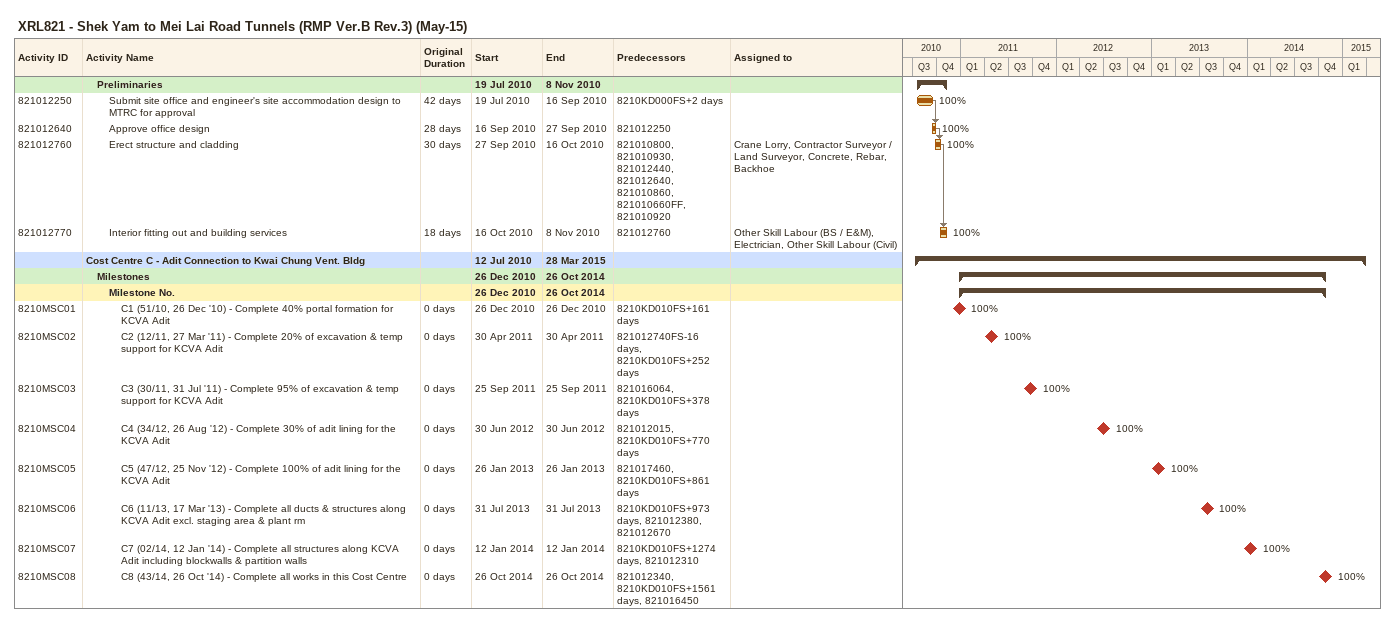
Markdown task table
XRL821 - Shek Yam to Mei Lai Road Tunnels (RMP Ver.B Rev.3) (May-15)

| ID | Level | Task | Original duration | Start | Finish | Predecessors | Resources | % complete |
|---|---|---|---|---|---|---|---|---|
|  | 2 | **Preliminaries** |  | 2010-07-19 | 2010-11-08 |  |  |  |
| 821012250 | 3 | Submit site office and engineer's site accommodation design to MTRC for approval | 42d | 2010-07-19 | 2010-09-16 | 8210KD000FS+2d |  | 100 |
| 821012640 | 3 | Approve office design | 28d | 2010-09-16 | 2010-09-27 | 821012250 |  | 100 |
| 821012760 | 3 | Erect structure and cladding | 30d | 2010-09-27 | 2010-10-16 | 821010800, 821010930, 821012440, 821012640, 821010860, 821010660FF, 821010920 | Crane Lorry, Contractor Surveyor / Land Surveyor, Concrete, Rebar, Backhoe | 100 |
| 821012770 | 3 | Interior fitting out and building services | 18d | 2010-10-16 | 2010-11-08 | 821012760 | Other Skill Labour (BS / E&M), Electrician, Other Skill Labour (Civil) | 100 |
|  | 1 | **Cost Centre C - Adit Connection to Kwai Chung Vent. Bldg** |  | 2010-07-12 | 2015-03-28 |  |  |  |
|  | 2 | **Milestones** |  | 2010-12-26 | 2014-10-26 |  |  |  |
|  | 3 | **Milestone No.** |  | 2010-12-26 | 2014-10-26 |  |  |  |
| 8210MSC01 | 4 | C1 (51/10, 26 Dec '10) - Complete 40% portal formation for KCVA Adit | 0d | 2010-12-26 | 2010-12-26 | 8210KD010FS+161d |  | 100 |
| 8210MSC02 | 4 | C2 (12/11, 27 Mar '11) - Complete 20% of excavation & temp support for KCVA Adit | 0d | 2011-04-30 | 2011-04-30 | 821012740FS-16d, 8210KD010FS+252d |  | 100 |
| 8210MSC03 | 4 | C3 (30/11, 31 Jul '11) - Complete 95% of excavation & temp support for KCVA Adit | 0d | 2011-09-25 | 2011-09-25 | 821016064, 8210KD010FS+378d |  | 100 |
| 8210MSC04 | 4 | C4 (34/12, 26 Aug '12) - Complete 30% of adit lining for the KCVA Adit | 0d | 2012-06-30 | 2012-06-30 | 821012015, 8210KD010FS+770d |  | 100 |
| 8210MSC05 | 4 | C5 (47/12, 25 Nov '12) - Complete 100% of adit lining for the KCVA Adit | 0d | 2013-01-26 | 2013-01-26 | 821017460, 8210KD010FS+861d |  | 100 |
| 8210MSC06 | 4 | C6 (11/13, 17 Mar '13) - Complete all ducts & structures along KCVA Adit excl. staging area & plant rm | 0d | 2013-07-31 | 2013-07-31 | 8210KD010FS+973d, 821012380, 821012670 |  | 100 |
| 8210MSC07 | 4 | C7 (02/14, 12 Jan '14) - Complete all structures along KCVA Adit including blockwalls & partition walls | 0d | 2014-01-12 | 2014-01-12 | 8210KD010FS+1274d, 821012310 |  | 100 |
| 8210MSC08 | 4 | C8 (43/14, 26 Oct '14) - Complete all works in this Cost Centre | 0d | 2014-10-26 | 2014-10-26 | 821012340, 8210KD010FS+1561d, 821016450 |  | 100 |
